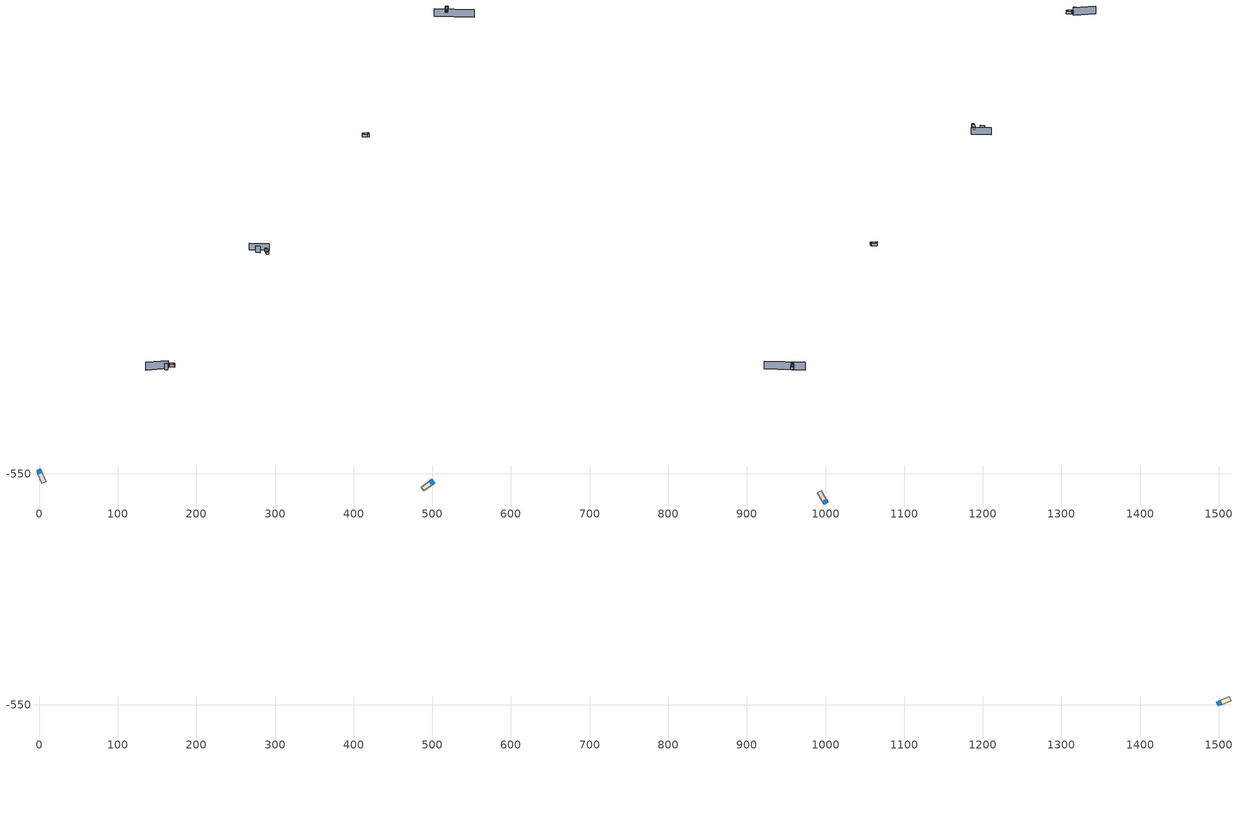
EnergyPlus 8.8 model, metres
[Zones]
0Perim
 floor adiabatic (115mmSandLimeBrick): 2.8,-545.72 3.92,-548.36 -1.61,-550.7 -2.72,-548.06 z5.96
 wall outside (U0-5): 2.8,-545.72 -2.72,-548.06 z5.96:11.93
 wall to 0Core (115mmSandLimeBrick): -1.61,-550.7 3.92,-548.36 z5.96:11.93
 wall adiabatic (115mmSandLimeBrick): -2.72,-548.06 -1.61,-550.7 / 3.92,-548.36 2.8,-545.72 z5.96:11.93
 window (Single): 2.71,-545.76 -2.63,-548.02 z6.81:8.05
 ceiling adiabatic (115mmSandLimeBrick): 2.8,-545.72 -2.72,-548.06 -1.98,-549.82 3.55,-547.48 z11.93
 roof outside (U0-4): 3.55,-547.48 -1.98,-549.82 -1.61,-550.7 3.92,-548.36 z11.93
0Core
 floor adiabatic (115mmSandLimeBrick): 3.92,-548.36 8.82,-559.96 3.3,-562.3 -1.61,-550.7 z5.96
 wall adiabatic (115mmSandLimeBrick): -1.61,-550.7 3.3,-562.3 8.82,-559.96 3.92,-548.36 z5.96:11.93
 ceiling adiabatic (115mmSandLimeBrick): 3.92,-548.36 -1.61,-550.7 1.66,-558.43 7.19,-556.1 z11.93
 roof outside (U0-4): 7.19,-556.1 1.66,-558.43 3.3,-562.3 8.82,-559.96 z11.93
1Perim
 floor adiabatic (115mmSandLimeBrick): 501.7,-562.64 499.38,-564.34 495.83,-559.51 498.14,-557.81 z5.96
 wall outside (U0-5): 501.7,-562.64 498.14,-557.81 z5.96:11.93
 wall to 1Core (115mmSandLimeBrick): 495.83,-559.51 499.38,-564.34 z5.96:11.93
 wall adiabatic (115mmSandLimeBrick): 498.14,-557.81 495.83,-559.51 / 499.38,-564.34 501.7,-562.64 z5.96:11.93
 window (Single): 501.64,-562.56 498.2,-557.89 z6.81:8.05
 ceiling adiabatic (115mmSandLimeBrick): 501.7,-562.64 498.14,-557.81 496.6,-558.94 500.16,-563.77 z11.93
 roof outside (U0-4): 500.16,-563.77 496.6,-558.94 495.83,-559.51 499.38,-564.34 z11.93
1Core
 floor adiabatic (115mmSandLimeBrick): 499.38,-564.34 489.24,-571.81 485.69,-566.97 495.83,-559.51 z5.96
 wall adiabatic (115mmSandLimeBrick): 495.83,-559.51 485.69,-566.97 489.24,-571.81 499.38,-564.34 z5.96:11.93
 ceiling adiabatic (115mmSandLimeBrick): 499.38,-564.34 495.83,-559.51 489.07,-564.49 492.62,-569.32 z11.93
 roof outside (U0-4): 492.62,-569.32 489.07,-564.49 485.69,-566.97 489.24,-571.81 z11.93
2Perim
 floor adiabatic (115mmSandLimeBrick): 997.35,-587.72 995.92,-585.23 1001.11,-582.23 1002.55,-584.72 z5.96
 wall outside (U0-5): 997.35,-587.72 1002.55,-584.72 z5.96:11.93
 wall to 2Core (115mmSandLimeBrick): 1001.11,-582.23 995.92,-585.23 z5.96:11.93
 wall adiabatic (115mmSandLimeBrick): 1002.55,-584.72 1001.11,-582.23 / 995.92,-585.23 997.35,-587.72 z5.96:11.93
 window (Single): 997.44,-587.67 1002.46,-584.77 z6.81:10.52
 ceiling adiabatic (115mmSandLimeBrick): 997.35,-587.72 1002.55,-584.72 1001.59,-583.06 996.39,-586.06 z11.93
 roof outside (U0-4): 996.39,-586.06 1001.59,-583.06 1001.11,-582.23 995.92,-585.23 z11.93
2Core
 floor adiabatic (115mmSandLimeBrick): 995.92,-585.23 989.62,-574.33 994.81,-571.33 1001.11,-582.23 z5.96
 wall adiabatic (115mmSandLimeBrick): 1001.11,-582.23 994.81,-571.33 989.62,-574.33 995.92,-585.23 z5.96:11.93
 ceiling adiabatic (115mmSandLimeBrick): 995.92,-585.23 1001.11,-582.23 996.91,-574.96 991.72,-577.96 z11.93
 roof outside (U0-4): 991.72,-577.96 996.91,-574.96 994.81,-571.33 989.62,-574.33 z11.93
3Perim
 floor adiabatic (115mmSandLimeBrick): 1498.99,-545.21 1501.66,-544.15 1503.87,-549.73 1501.2,-550.79 z11.93
 wall outside (U0-5): 1498.99,-545.21 1501.2,-550.79 z11.93:17.89
 wall to 3Core (115mmSandLimeBrick): 1503.87,-549.73 1501.66,-544.15 z11.93:17.89
 wall adiabatic (115mmSandLimeBrick): 1501.2,-550.79 1503.87,-549.73 / 1501.66,-544.15 1498.99,-545.21 z11.93:17.89
 window (Single): 1499.03,-545.3 1501.16,-550.7 z12.78:14.01
 ceiling adiabatic (115mmSandLimeBrick): 1498.99,-545.21 1501.2,-550.79 1502.98,-550.09 1500.77,-544.51 z17.89
 roof outside (U0-4): 1500.77,-544.51 1502.98,-550.09 1503.87,-549.73 1501.66,-544.15 z17.89
3Core
 floor adiabatic (115mmSandLimeBrick): 1501.66,-544.15 1513.37,-539.53 1515.58,-545.11 1503.87,-549.73 z11.93
 wall adiabatic (115mmSandLimeBrick): 1503.87,-549.73 1515.58,-545.11 1513.37,-539.53 1501.66,-544.15 z11.93:17.89
 ceiling adiabatic (115mmSandLimeBrick): 1501.66,-544.15 1503.87,-549.73 1511.67,-546.65 1509.47,-541.07 z17.89
 roof outside (U0-4): 1509.47,-541.07 1511.67,-546.65 1515.58,-545.11 1513.37,-539.53 z17.89
shading: -26.89,-503.9 0.5,-546.69 / 1523.29,-606.75 1489.31,-522.39 z0:20.97; -5.9,-549.4 -8.51,-543.24 / 493.72,-548.7 491.62,-538.1 z0:17.89; 492.91,-521.75 510.64,-562.9 z0:18.07
[Site:GroundTemperature:BuildingSurface]
14, 14, 14, 14, 14, 14, 14, 14, 14, 14, 14, 14
[Site:GroundReflectance]
0.2, 0.2, 0.2, 0.2, 0.2, 0.2, 0.2, 0.2, 0.2, 0.2, 0.2, 0.2
[Site:GroundReflectance:SnowModifier]
1, 1
[Building]
Building: North Axis {deg}=0; Terrain=Suburbs; Loads Convergence Tolerance Value=.04; Temperature Convergence Tolerance Value {deltaC}=.4; Solar Distribution=MinimalShadowing; Maximum Number of Warmup Days=25
[Construction]
115mmSandLimeBrick: Plaster_0.005_115mmSandLimeBrick, Sand-Lime Brick_0.08_115mmSandLimeBrick, Plaster_0.08_115mmSandLimeBrick
U0-5: XPS Board_0.01_U0-5, General Concrete_0.2_U0-5
U0-4: XPS Board_0.06_U0-4, General Concrete_0.2_U0-4
Single: Generic Clear Glass 6mm_0.006_Single
[Material] Roughness=Rough; Thermal Absorptance=0.9
Name | Thickness {m} | Conductivity {W/m-K} | Density {kg/m3} | Specific Heat {J/kg-K} | Solar Absorptance | Visible Absorptance
Plaster_0.005_115mmSandLimeBrick | 0.005 | 1 | 2000 | 1130 | 0.6 | 0.6
Sand-Lime Brick_0.08_115mmSandLimeBrick | 0.08 | 0.56 | 1200 | 1000 | 0.6 | 0.6
Plaster_0.08_115mmSandLimeBrick | 0.08 | 1 | 2000 | 1130 | 0.6 | 0.6
XPS Board_0.01_U0-5 | 0.01 | 0.034 | 35 | 1400 | 0.6 | 0.6
General Concrete_0.2_U0-5; General Concrete_0.2_U0-4 | 0.2 | 2 | 2400 | 950 | 0.7 | 0.7
XPS Board_0.06_U0-4 | 0.06 | 0.034 | 35 | 1400 | 0.6 | 0.6
[WindowMaterial:Glazing]
Generic Clear Glass 6mm_0.006_Single: Optical Data Type=SpectralAverage; Window Glass Spectral Data Set=SpectralAverage; Thickness {m}=0.006; Solar Transmittance at Normal Incidence=0.68; Front Side Solar Reflectance at Normal Incidence=0.09; Back Side Solar Reflectance at Normal Incidence=0.1; Visible Transmittance at Normal Incidence=0.81; Front Side Visible Reflectance at Normal Incidence=0.11; Back Side Visible Reflectance at Normal Incidence=0.12; Infrared Transmittance at Normal Incidence=0; Front Side Infrared Hemispherical Emissivity=0.2; Back Side Infrared Hemispherical Emissivity=0.2; Conductivity {W/m-K}=0.9; Dirt Correction Factor for Solar and Visible Transmittance=1
[EnergyManagementSystem:Sensor]
Name | Output:Variable or Output:Meter Index Key | Output:Variable or Output:Meter
OutdoorTemp | Environment | Site Outdoor Air Drybulb Temperature
OutdoorRelHumid | Environment | Site Outdoor Air Relative Humidity
USRNATVENT_0Perim; USRNATVENT_1Perim; USRNATVENT_2Perim; USRNATVENT_3Perim | AllOff | Schedule Value
[Zone] Type=1; Multiplier=1; Zone Inside Convection Algorithm=TARP; Zone Outside Convection Algorithm=DOE-2
Name | Volume {m3} | Floor Area {m2}
0Perim; 1Perim; 2Perim; 3Perim | 102.758 | 17.2303
0Core; 1Core; 2Core; 3Core | 450.643 | 75.5628
[People] Number of People Schedule=60HrWk; Number of People Calculation Method=People/Area; People per Zone Floor Area {person/m2}=0.5; Fraction Radiant=0.3; Sensible Heat Fraction=AUTOCALCULATE; Carbon Dioxide Generation Rate {m3/s-W}=3.82e-08; Enable ASHRAE 55 Comfort Warnings=No; Mean Radiant Temperature Calculation Type=ZoneAveraged; Clothing Insulation Calculation Method=DynamicClothingModelASHRAE55; Thermal Comfort Model 1 Type=AdaptiveASH55
Name | Zone or ZoneList | Activity Level Schedule | Work Efficiency Schedule | Air Velocity Schedule
People 0Perim | 0Perim | 0PerimPeopleActivity | 0PerimWorkEfficiency | 0PerimAirVelocity
People 0Core | 0Core | 0CorePeopleActivity | 0CoreWorkEfficiency | 0CoreAirVelocity
People 1Perim | 1Perim | 1PerimPeopleActivity | 1PerimWorkEfficiency | 1PerimAirVelocity
People 1Core | 1Core | 1CorePeopleActivity | 1CoreWorkEfficiency | 1CoreAirVelocity
People 2Perim | 2Perim | 2PerimPeopleActivity | 2PerimWorkEfficiency | 2PerimAirVelocity
People 2Core | 2Core | 2CorePeopleActivity | 2CoreWorkEfficiency | 2CoreAirVelocity
People 3Perim | 3Perim | 3PerimPeopleActivity | 3PerimWorkEfficiency | 3PerimAirVelocity
People 3Core | 3Core | 3CorePeopleActivity | 3CoreWorkEfficiency | 3CoreAirVelocity
[ElectricEquipment] Schedule=60HrWk; Design Level Calculation Method=Watts/Area; Watts per Zone Floor Area {W/m2}=25; Fraction Latent=0; Fraction Radiant=.2; Fraction Lost=0
Name | Zone or ZoneList
0Perim Equipment 1 | 0Perim
0Core Equipment 1 | 0Core
1Perim Equipment 1 | 1Perim
1Core Equipment 1 | 1Core
2Perim Equipment 1 | 2Perim
2Core Equipment 1 | 2Core
3Perim Equipment 1 | 3Perim
3Core Equipment 1 | 3Core
[Lights] Schedule=60HrWk; Design Level Calculation Method=Watts/Area; Watts per Zone Floor Area {W/m2}=20; Return Air Fraction=0; Fraction Radiant=.42; Fraction Visible=.18; Fraction Replaceable=1
Name | Zone or ZoneList
0Perim General lighting | 0Perim
0Core General lighting | 0Core
1Perim General lighting | 1Perim
1Core General lighting | 1Core
2Perim General lighting | 2Perim
2Core General lighting | 2Core
3Perim General lighting | 3Perim
3Core General lighting | 3Core
[Daylighting:Controls] Daylighting Method=SplitFlux; Lighting Control Type=Continuous; Minimum Input Power Fraction for Continuous or ContinuousOff Dimming Control=0.1; Minimum Light Output Fraction for Continuous or ContinuousOff Dimming Control=0.1; Number of Stepped Control Steps=3; Probability Lighting will be Reset When Needed in Manual Stepped Control=1; Glare Calculation Azimuth Angle of View Direction Clockwise from Zone y-Axis {deg}=0; Maximum Allowable Discomfort Glare Index=22; Fraction of Zone Controlled by Reference Point 1=1; Illuminance Setpoint at Reference Point 1 {lux}=500
Name | Zone | Glare Calculation Daylighting Reference Point | Daylighting Reference Point 1
0Perim_DaylCtrl | 0Perim | 0Perim_DaylRefPt1 | 0Perim_DaylRefPt1
0Core_DaylCtrl | 0Core | 0Core_DaylRefPt1 | 0Core_DaylRefPt1
1Perim_DaylCtrl | 1Perim | 1Perim_DaylRefPt1 | 1Perim_DaylRefPt1
1Core_DaylCtrl | 1Core | 1Core_DaylRefPt1 | 1Core_DaylRefPt1
2Perim_DaylCtrl | 2Perim | 2Perim_DaylRefPt1 | 2Perim_DaylRefPt1
2Core_DaylCtrl | 2Core | 2Core_DaylRefPt1 | 2Core_DaylRefPt1
3Perim_DaylCtrl | 3Perim | 3Perim_DaylRefPt1 | 3Perim_DaylRefPt1
3Core_DaylCtrl | 3Core | 3Core_DaylRefPt1 | 3Core_DaylRefPt1
[ZoneControl:Thermostat]
Name | Zone or ZoneList | Control Type Schedule | Control 1
0Perim Thermostat | 0Perim | 0PerimZoneControlTypeSched | Dual Setpoint - Zone 0Perim
0Core Thermostat | 0Core | 0CoreZoneControlTypeSched | Dual Setpoint - Zone 0Core
1Perim Thermostat | 1Perim | 1PerimZoneControlTypeSched | Dual Setpoint - Zone 1Perim
1Core Thermostat | 1Core | 1CoreZoneControlTypeSched | Dual Setpoint - Zone 1Core
2Perim Thermostat | 2Perim | 2PerimZoneControlTypeSched | Dual Setpoint - Zone 2Perim
2Core Thermostat | 2Core | 2CoreZoneControlTypeSched | Dual Setpoint - Zone 2Core
3Perim Thermostat | 3Perim | 3PerimZoneControlTypeSched | Dual Setpoint - Zone 3Perim
3Core Thermostat | 3Core | 3CoreZoneControlTypeSched | Dual Setpoint - Zone 3Core
[ThermostatSetpoint:DualSetpoint]
Name | Heating Setpoint Temperature Schedule | Cooling Setpoint Temperature Schedule
Dual Setpoint - Zone 0Perim | 0PerimHeating_SP_Sch | 0PerimCooling_SP_Sch
Dual Setpoint - Zone 0Core | 0CoreHeating_SP_Sch | 0CoreCooling_SP_Sch
Dual Setpoint - Zone 1Perim | 1PerimHeating_SP_Sch | 1PerimCooling_SP_Sch
Dual Setpoint - Zone 1Core | 1CoreHeating_SP_Sch | 1CoreCooling_SP_Sch
Dual Setpoint - Zone 2Perim | 2PerimHeating_SP_Sch | 2PerimCooling_SP_Sch
Dual Setpoint - Zone 2Core | 2CoreHeating_SP_Sch | 2CoreCooling_SP_Sch
Dual Setpoint - Zone 3Perim | 3PerimHeating_SP_Sch | 3PerimCooling_SP_Sch
Dual Setpoint - Zone 3Core | 3CoreHeating_SP_Sch | 3CoreCooling_SP_Sch
[Zone equipment]
0Perim: 0Perim Ideal Loads Air
0Core: 0Core Ideal Loads Air
1Perim: 1Perim Ideal Loads Air
1Core: 1Core Ideal Loads Air
2Perim: 2Perim Ideal Loads Air
2Core: 2Core Ideal Loads Air
3Perim: 3Perim Ideal Loads Air
3Core: 3Core Ideal Loads Air
[ZoneHVAC:IdealLoadsAirSystem] Maximum Heating Supply Air Temperature {C}=30; Minimum Cooling Supply Air Temperature {C}=18; Maximum Heating Supply Air Humidity Ratio {kgWater/kgDryAir}=0.01; Minimum Cooling Supply Air Humidity Ratio {kgWater/kgDryAir}=0.008; Heating Limit=NoLimit; Maximum Heating Air Flow Rate {m3/s}=100; Cooling Limit=NoLimit; Maximum Cooling Air Flow Rate {m3/s}=100; Heating Availability Schedule=AllOn; Cooling Availability Schedule=AllOn; Dehumidification Control Type=None; Humidification Control Type=None; Demand Controlled Ventilation Type=OccupancySchedule; Outdoor Air Economizer Type=NoEconomizer; Heat Recovery Type=None; Sensible Heat Recovery Effectiveness=0.7; Latent Heat Recovery Effectiveness=0.65
Name | Design Specification Outdoor Air Object
0Perim Ideal Loads Air | 0PerimMinFreshAir
0Core Ideal Loads Air | 0CoreMinFreshAir
1Perim Ideal Loads Air | 1PerimMinFreshAir
1Core Ideal Loads Air | 1CoreMinFreshAir
2Perim Ideal Loads Air | 2PerimMinFreshAir
2Core Ideal Loads Air | 2CoreMinFreshAir
3Perim Ideal Loads Air | 3PerimMinFreshAir
3Core Ideal Loads Air | 3CoreMinFreshAir
[DesignSpecification:OutdoorAir] Outdoor Air Method=Sum; Outdoor Air Flow per Person {m3/s-person}=0.002; Outdoor Air Flow per Zone Floor Area {m3/s-m2}=0.002; Outdoor Air Schedule=AllOn
0PerimMinFreshAir; 0CoreMinFreshAir; 1PerimMinFreshAir; 1CoreMinFreshAir; 2PerimMinFreshAir; 2CoreMinFreshAir; 3PerimMinFreshAir; 3CoreMinFreshAir
[ZoneVentilation:DesignFlowRate] Schedule=AllOn; Design Flow Rate Calculation Method=AirChanges/Hour; Air Changes per Hour {1/hr}=0; Ventilation Type=NATURAL; Fan Pressure Rise {Pa}=0; Fan Total Efficiency=1; Constant Term Coefficient=1; Temperature Term Coefficient=0; Velocity Term Coefficient=0; Velocity Squared Term Coefficient=0; Minimum Indoor Temperature {C}=18; Delta Temperature {deltaC}=1; Maximum Wind Speed {m/s}=40
Name | Zone or ZoneList
0Perim ScheduledVent | 0Perim
1Perim ScheduledVent | 1Perim
2Perim ScheduledVent | 2Perim
3Perim ScheduledVent | 3Perim
[EnergyManagementSystem:Actuator] Actuated Component Type=Schedule:Constant; Actuated Component Control Type=Schedule Value
Name | Actuated Component Unique
NATVENT_AVAIL_SCHED_ACTUATOR_0Perim | NATVENT_AVAIL_SCHED_0Perim
NATVENT_AVAIL_SCHED_ACTUATOR_1Perim | NATVENT_AVAIL_SCHED_1Perim
NATVENT_AVAIL_SCHED_ACTUATOR_2Perim | NATVENT_AVAIL_SCHED_2Perim
NATVENT_AVAIL_SCHED_ACTUATOR_3Perim | NATVENT_AVAIL_SCHED_3Perim
[EnergyManagementSystem:ProgramCallingManager]
My 0Perim_Setpoint_Schedule_Calculator_Example: BeginTimestepBeforePredictor; 0Perim_ErlEnforceBinary
My 1Perim_Setpoint_Schedule_Calculator_Example: BeginTimestepBeforePredictor; 1Perim_ErlEnforceBinary
My 2Perim_Setpoint_Schedule_Calculator_Example: BeginTimestepBeforePredictor; 2Perim_ErlEnforceBinary
My 3Perim_Setpoint_Schedule_Calculator_Example: BeginTimestepBeforePredictor; 3Perim_ErlEnforceBinary
[EnergyManagementSystem:Program]
0Perim_ErlEnforceBinary: IF (USRNATVENT_0Perim > 0); Set NATVENT_AVAIL_SCHED_ACTUATOR_0Perim = 1; ELSE; Set NATVENT_AVAIL_SCHED_ACTUATOR_0Perim = 0; ENDIF
1Perim_ErlEnforceBinary: IF (USRNATVENT_1Perim > 0); Set NATVENT_AVAIL_SCHED_ACTUATOR_1Perim = 1; ELSE; Set NATVENT_AVAIL_SCHED_ACTUATOR_1Perim = 0; ENDIF
2Perim_ErlEnforceBinary: IF (USRNATVENT_2Perim > 0); Set NATVENT_AVAIL_SCHED_ACTUATOR_2Perim = 1; ELSE; Set NATVENT_AVAIL_SCHED_ACTUATOR_2Perim = 0; ENDIF
3Perim_ErlEnforceBinary: IF (USRNATVENT_3Perim > 0); Set NATVENT_AVAIL_SCHED_ACTUATOR_3Perim = 1; ELSE; Set NATVENT_AVAIL_SCHED_ACTUATOR_3Perim = 0; ENDIF
[ZoneVentilation:WindandStackOpenArea] Opening Effectiveness=0; Effective Angle {deg}=0; Discharge Coefficient for Opening=0.6; Minimum Indoor Temperature {C}=22; Maximum Indoor Temperature {C}=100; Delta Temperature {deltaC}=1; Minimum Outdoor Temperature {C}=22; Maximum Outdoor Temperature {C}=26; Maximum Wind Speed {m/s}=40
Name | Zone | Opening Area {m2} | Opening Area Fraction Schedule | Height Difference {m}
0PerimNatVent_Buoy | 0Perim | 5.72527 | NATVENT_AVAIL_SCHED_0Perim | 0.308473
1PerimNatVent_Buoy | 1Perim | 5.72527 | NATVENT_AVAIL_SCHED_1Perim | 0.308473
2PerimNatVent_Buoy | 2Perim | 17.1758 | NATVENT_AVAIL_SCHED_2Perim | 0.92542
3PerimNatVent_Buoy | 3Perim | 5.72527 | NATVENT_AVAIL_SCHED_3Perim | 0.308473
[ZoneInfiltration:DesignFlowRate] Schedule=On; Design Flow Rate Calculation Method=AirChanges/Hour; Air Changes per Hour {1/hr}=0.5; Constant Term Coefficient=1; Temperature Term Coefficient=0; Velocity Term Coefficient=0; Velocity Squared Term Coefficient=0
Name | Zone or ZoneList
0PerimInfiltration | 0Perim
1PerimInfiltration | 1Perim
2PerimInfiltration | 2Perim
3PerimInfiltration | 3Perim
[WaterUse:Equipment]
Name | Peak Flow Rate {m3/s} | Flow Rate Fraction Schedule | Target Temperature Schedule | Hot Water Supply Temperature Schedule | Cold Water Supply Temperature Schedule
DHW 0Perim | 0 | equipOffice | DHW Supply Temperature 0Perim | DHW Supply Temperature 0Perim | DHW Mains Temperature 0Perim
DHW 0Core | 2.09897e-06 | 60HrWk | DHW Supply Temperature 0Core | DHW Supply Temperature 0Core | DHW Mains Temperature 0Core
DHW 1Perim | 0 | equipOffice | DHW Supply Temperature 1Perim | DHW Supply Temperature 1Perim | DHW Mains Temperature 1Perim
DHW 1Core | 2.09897e-06 | 60HrWk | DHW Supply Temperature 1Core | DHW Supply Temperature 1Core | DHW Mains Temperature 1Core
DHW 2Perim | 0 | equipOffice | DHW Supply Temperature 2Perim | DHW Supply Temperature 2Perim | DHW Mains Temperature 2Perim
DHW 2Core | 2.09897e-06 | 60HrWk | DHW Supply Temperature 2Core | DHW Supply Temperature 2Core | DHW Mains Temperature 2Core
DHW 3Perim | 0 | equipOffice | DHW Supply Temperature 3Perim | DHW Supply Temperature 3Perim | DHW Mains Temperature 3Perim
DHW 3Core | 2.09897e-06 | 60HrWk | DHW Supply Temperature 3Core | DHW Supply Temperature 3Core | DHW Mains Temperature 3Core
[Schedule:Constant]
On: On/Off, 1
0PerimPeopleActivity; 0CorePeopleActivity; 1PerimPeopleActivity; 1CorePeopleActivity; 2PerimPeopleActivity; 2CorePeopleActivity; 3PerimPeopleActivity; 3CorePeopleActivity: Any Number, 125.28
0PerimAirVelocity; 0CoreAirVelocity; 1PerimAirVelocity; 1CoreAirVelocity; 2PerimAirVelocity; 2CoreAirVelocity; 3PerimAirVelocity; 3CoreAirVelocity: Any Number, 0.2
0PerimWorkEfficiency; 0CoreWorkEfficiency; 1PerimWorkEfficiency; 1CoreWorkEfficiency; 2PerimWorkEfficiency; 2CoreWorkEfficiency; 3PerimWorkEfficiency; 3CoreWorkEfficiency: Any Number, 0
0PerimHeating_SP_Sch; 0PerimCooling_SP_Sch; 0CoreHeating_SP_Sch; 0CoreCooling_SP_Sch; 1PerimHeating_SP_Sch; 1PerimCooling_SP_Sch; 1CoreHeating_SP_Sch; 1CoreCooling_SP_Sch; 2PerimHeating_SP_Sch; 2PerimCooling_SP_Sch; 2CoreHeating_SP_Sch; 2CoreCooling_SP_Sch; 3PerimHeating_SP_Sch; 3PerimCooling_SP_Sch; 3CoreHeating_SP_Sch; 3CoreCooling_SP_Sch: Temperature, 22
0PerimZoneControlTypeSched; 0CoreZoneControlTypeSched; 1PerimZoneControlTypeSched; 1CoreZoneControlTypeSched; 2PerimZoneControlTypeSched; 2CoreZoneControlTypeSched; 3PerimZoneControlTypeSched; 3CoreZoneControlTypeSched: Any Number, 4
NATVENT_AVAIL_SCHED_0Perim; NATVENT_AVAIL_SCHED_1Perim; NATVENT_AVAIL_SCHED_2Perim; NATVENT_AVAIL_SCHED_3Perim: Fraction, 1
DHW Supply Temperature 0Perim; DHW Supply Temperature 0Core; DHW Supply Temperature 1Perim; DHW Supply Temperature 1Core; DHW Supply Temperature 2Perim; DHW Supply Temperature 2Core; DHW Supply Temperature 3Perim; DHW Supply Temperature 3Core: Temperature, 65
DHW Mains Temperature 0Perim; DHW Mains Temperature 0Core; DHW Mains Temperature 1Perim; DHW Mains Temperature 1Core; DHW Mains Temperature 2Perim; DHW Mains Temperature 2Core; DHW Mains Temperature 3Perim; DHW Mains Temperature 3Core: Temperature, 10
[Schedule:Year]
60HrWk: 60HrWk, 1, 1, 12, 31
AllOn: AllOn, 1, 1, 12, 31
equipOffice: equipOffice, 1, 1, 12, 31
AllOff: AllOff, 1, 1, 12, 31
[Schedule:Week:Daily]
60HrWk: 60HrWkDay, 60HrWkDay, 60HrWkDay, 60HrWkDay, 60HrWkDay, 60HrWkDay, 60HrWkDay, 60HrWkDay, 60HrWkDay, 60HrWkDay, 60HrWkDay, 60HrWkDay
AllOn: AllOn, AllOn, AllOn, AllOn, AllOn, AllOn, AllOn, AllOn, AllOn, AllOn, AllOn, AllOn
equipOffice: equipOfficeWeekEnd, equipOffice, equipOffice, equipOffice, equipOffice, equipOffice, equipOfficeWeekEnd, equipOfficeWeekEnd, equipOffice, equipOffice, equipOffice, equipOffice
AllOff: AllOff, AllOff, AllOff, AllOff, AllOff, AllOff, AllOff, AllOff, AllOff, AllOff, AllOff, AllOff
[Schedule:Day:Hourly]
60HrWkDay: 0.2, 0.2, 0.2, 0.2, 0.2, 0.2, 0.2, 0.4, 0.8, 0.8, 1, 1, 0.8, 1, 1, 1, 0.8, 0.4, 0.2, 0.2, 0.2, 0.2, 0.2, 0.2
AllOn: 1, 1, 1, 1, 1, 1, 1, 1, 1, 1, 1, 1, 1, 1, 1, 1, 1, 1, 1, 1, 1, 1, 1, 1
equipOffice; equipOfficeWeekEnd: 0.1, 0.1, 0.1, 0.1, 0.1, 0.1, 0.1, 0.2, 0.4, 0.6, 0.8, 0.8, 0.4, 0.6, 0.8, 0.8, 0.4, 0.2, 0.1, 0.1, 0.1, 0.1, 0.1, 0.1
AllOff: 0, 0, 0, 0, 0, 0, 0, 0, 0, 0, 0, 0, 0, 0, 0, 0, 0, 0, 0, 0, 0, 0, 0, 0
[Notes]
----  This file was generated with Archsim v.4.0.2.17
-------------------------ERL SENSORS--------------------------
115mmSandLimeBrick GasType: Partition
